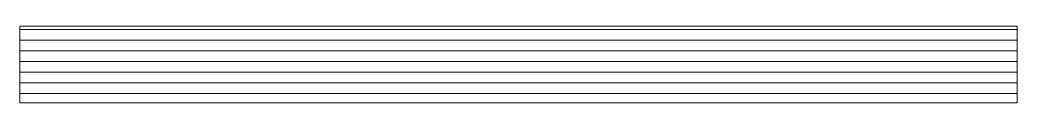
# Model space of a CAD drawing. Header units: metres. Extents: x 0 to 233, y 0 to 18.
import ezdxf

# ---------------------------------------------------------------- set-up
doc = ezdxf.new("R2010")
doc.units = ezdxf.units.M
doc.layers.add('A-DETL-GENF', color=92, linetype='Continuous', lineweight=18)

# ---------------------------------------------------------------- blocks, each defined once
blk = doc.blocks.new('40 multiplex - D18-4264501-00_0 Basismaterialen')
at = {"layer": 'A-DETL-GENF', "lineweight": 13}
h = blk.add_hatch(dxfattribs=at)
h.set_pattern_fill('FP_743', color=256, style=0, pattern_type=2)
h.set_pattern_definition([(180, (-1067.54, 13474.723), (-3e-16, -2.5), [])])
h.paths.add_polyline_path([(233, 18), (0, 18), (0, 0), (233, 0)])
for p, q in [((233, 18), (0, 18)), ((0, 18), (0, 0)), ((233, 0), (233, 18)), ((0, 0), (233, 0))]:
    blk.add_line(p, q, dxfattribs=at)

msp = doc.modelspace()

# ---------------------------------------------------------------- block references
msp.add_blockref('40 multiplex - D18-4264501-00_0 Basismaterialen', (0, 0))

doc.saveas('drawing.dxf')
